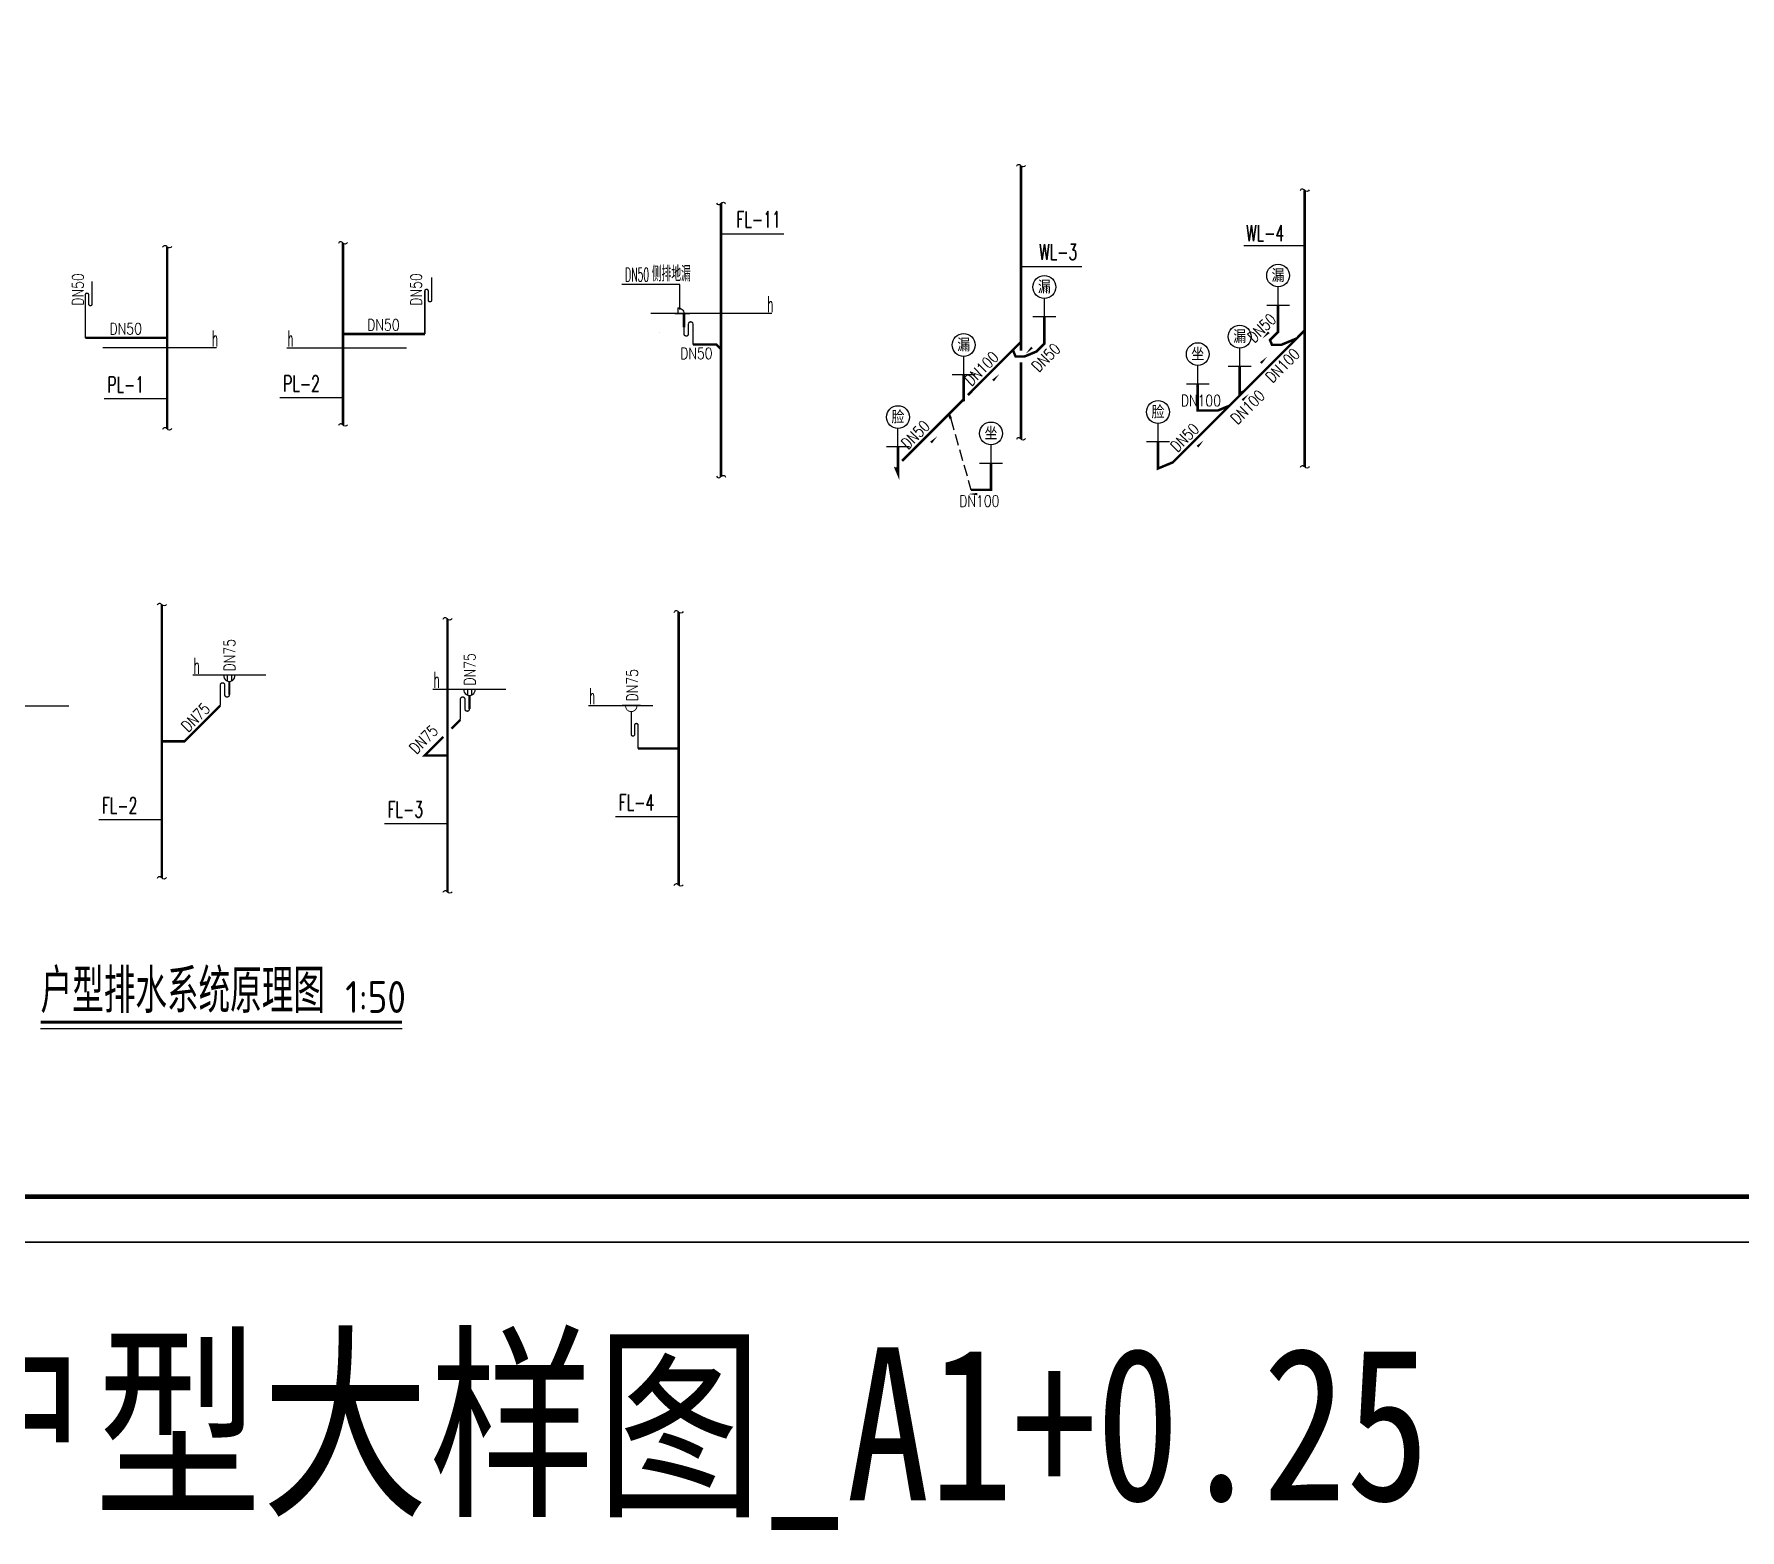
# Model space of a CAD drawing. Extents: x 27938 to 1507990, y 110129 to 923079.
# Drawn here: x 1203793 to 1222537, y 513395 to 529825 of the extents above; entities that cross this region are included whole.
import ezdxf
from ezdxf.enums import TextEntityAlignment as Align

# ---------------------------------------------------------------- set-up
doc = ezdxf.new("R2010")
doc.units = 0
doc.header["$LTSCALE"] = 1000
doc.header["$MEASUREMENT"] = 0
doc.linetypes.add('CONTINOUS', pattern=[0])
doc.linetypes.add('DASH', pattern=[0.35, 0.25, -0.1])
for name, color, linetype in [('----给排水', 4, 'Continuous'), ('DIM_SYMB', 3, 'Continuous'), ('DIM_废水', 31, 'Continuous'), ('DIM_污水', 2, 'Continuous'), ('DIM_阳台', 3, 'Continuous'), ('EQUIP_地漏', 7, 'Continuous'), ('EQUIP_废水', 7, 'Continuous'), ('EQUIP_污水', 7, 'Continuous'), ('EQUIP_餐饮排水', 7, 'Continuous'), ('GSG', 7, 'CONTINOUS'), ('PIPE-废水', 31, 'TG_F'), ('PIPE-污水', 2, 'W'), ('PIPE-餐饮排水', 41, 'P'), ('TEXT_废水', 7, 'Continuous'), ('TEXT_污水', 7, 'Continuous'), ('TEXT_餐饮排水', 7, 'Continuous'), ('TWT_IDEN', 3, 'Continuous'), ('TWT_LEAD', 3, 'Continuous'), ('TWT_TITLE', 7, 'Continuous'), ('图框', 140, 'Continuous'), ('导图字', 7, 'Continuous')]:
    doc.layers.add(name, color=color, linetype=linetype)
doc.styles.add('_TWT_PIPEDN', font='SIMPLEX', dxfattribs={"width": 0.8, "height": 3.5, "bigfont": 'HZTXT'})
doc.styles.add('_TWT_SERIAL', font='SIMPLEX', dxfattribs={"width": 0.8, "height": 3.5, "bigfont": 'HZTXT'})
doc.styles.add('DIM_FONT_T3', font='SIMPLEX', dxfattribs={"width": 0.705882, "bigfont": 'GBCBIG'})
doc.styles.add('HZ', font='txt', dxfattribs={"bigfont": 'hztxt'})
doc.styles.get("Standard").update_dxf_attribs({"font": 'gbenor.shx', "bigfont": 'gbcbig.shx'})
doc.styles.add('TG_LINETYPE', font='SIMPLEX', dxfattribs={"width": 0.8, "height": 3, "bigfont": 'HZTXT'})
doc.styles.add('黑体', font='simhei.ttf')
doc.linetypes.add('P', pattern='A,3,-0.2,["P",Standard,S=0.25,R=0,X=-0.1,Y=-0.115],-0.2', length=3.4)
doc.linetypes.add('TG_F', pattern='A,2,-0.3,["F",TG_LINETYPE,S=0.1,R=0,X=-0.23,Y=-0.15],0', length=2.3)
doc.linetypes.add('W', pattern='A,3,-0.2,["W",Standard,S=0.25,R=0,X=-0.1,Y=-0.115],-0.2', length=3.4)

# ---------------------------------------------------------------- blocks, each defined once
blk = doc.blocks.new('A$C4167170E')
blk.add_line((67, 61), (67, 0))
blk.add_lwpolyline([(67, 62, 0.433509), (0, 0, 0.433509)], format="xyb")
blk.add_lwpolyline([(99, 0), (-66, 0)])
at = {"style": 'HZ', "text_generation_flag": 4, "width": 1, "flags": 1}
for tag in ['UNIT', 'SPEC', 'WHAT']:
    blk.add_attdef(tag, (0, 62), '', height=0.0005, rotation=90, dxfattribs=at)
blk = doc.blocks.new('$TwtSys$00000091')
at = {"const_width": 30}
blk.add_lwpolyline([(0, 0), (0, 944, -1), (75, 944), (75, 744, 1), (150, 744), (150, 1244)], format="xyb", dxfattribs=at)
blk = doc.blocks.new('$TwtSys$00000325')
at = {"layer": 'GSG'}
for p, q in [((-124, 436), (124, 436)), ((-46, 436), (-46, 304)), ((46, 436), (46, 304))]:
    blk.add_line(p, q, dxfattribs=at)
at = {"layer": 'GSG', "const_width": 50}
blk.add_lwpolyline([(0, 295), (0, 0)], dxfattribs=at)
at = {"layer": 'GSG'}
blk.add_arc((0, 420), 125, 172.4512, 7.5488, dxfattribs=at)
blk = doc.blocks.new('$TwtSys$00000132')
at = {"elevation": 0}
blk.add_lwpolyline([(7, -101, -0.575183), (0, 0, 0.604745), (-11, 101, 16.924828)], format="xyb", dxfattribs=at)
blk = doc.blocks.new('$ATTACHMENT$00000056')
at = {"const_width": 30}
blk.add_lwpolyline([(0, 0), (0, 462, -0.75), (100, 462), (100, 227, 0.749772), (200, 225), (200, 531)], format="xyb", dxfattribs=at)
blk = doc.blocks.new('$ATTACHMENT$00000196')
blk.add_line((53, 944), (-347, 944))
for points, const_width in [([(-25, 944, -1.067664), (-275, 944)], 20), ([(0, 0), (0, 512, 1), (-75, 512), (-75, 312, -1), (-150, 312), (-150, 810)], 30)]:
    blk.add_lwpolyline(points, format="xyb", dxfattribs=dict(const_width=const_width))
at = {"style": 'HZ', "flags": 1}
for tag in ['WHAT', 'SPEC', 'UNIT']:
    blk.add_attdef(tag, (-150, 810), '', height=0.001, dxfattribs=at)

msp = doc.modelspace()

# ---------------------------------------------------------------- hatches: boundary and pattern name
at = {"layer": 'PIPE-废水'}
for points in [[(1211290.1, 526414.7), (1211290.1, 526428.4), (1211295.8, 526428.4)], [(1211290.1, 526414.7), (1211299.8, 526424.4), (1211295.8, 526428.4)], [(1205445.7, 522056.5), (1205455.4, 522046.7), (1205451.4, 522042.7)], [(1205445.7, 522056.5), (1205445.7, 522042.7), (1205451.4, 522042.7)], [(1208084.3, 521901), (1208074.6, 521910.7), (1208051.1, 521887.2)], [(1208084.3, 521901), (1208084.3, 521887.2), (1208051.1, 521887.2)]]:
    msp.add_hatch(color=256, dxfattribs=at).paths.add_polyline_path(points)
at = {"layer": 'PIPE-污水'}
for points in [[(1217461.9, 526552.4), (1217471.6, 526542.7), (1217475.7, 526546.7)], [(1217461.9, 526552.4), (1217475.7, 526552.4), (1217475.7, 526546.7)], [(1214805.5, 526337.3), (1214810.7, 526324.6), (1214813.3, 526325.7)], [(1214805.5, 526337.3), (1214815.2, 526327.6), (1214813.3, 526325.7)], [(1214893.9, 526425.7), (1214903.6, 526416), (1214907.6, 526420)], [(1214893.9, 526425.7), (1214907.6, 526425.7), (1214907.6, 526420)], [(1217373.5, 526464), (1217363.8, 526473.7), (1217357.3, 526467.2)], [(1217373.5, 526464), (1217360.8, 526458.7), (1217357.3, 526467.2)], [(1217395.5, 526411), (1217382.8, 526405.7), (1217386.3, 526397.2)], [(1217395.5, 526411), (1217395.5, 526397.2), (1217386.3, 526397.2)], [(1217495.5, 526411), (1217500.7, 526398.3), (1217498.2, 526397.2)], [(1217495.5, 526411), (1217495.5, 526397.2), (1217498.2, 526397.2)], [(1214577.4, 526284.3), (1214564.7, 526279), (1214568.3, 526270.5)], [(1214577.4, 526284.3), (1214577.4, 526270.5), (1214568.3, 526270.5)], [(1214677.4, 526284.3), (1214682.7, 526271.6), (1214680.2, 526270.5)], [(1214677.4, 526284.3), (1214677.4, 526270.5), (1214680.2, 526270.5)], [(1217040.2, 525880.6), (1217045.4, 525867.9), (1217026.4, 525860.1)], [(1217040.2, 525880.6), (1217026.4, 525880.6), (1217026.4, 525860.1)], [(1216579.2, 525689.6), (1216579.2, 525675.9), (1216565.4, 525675.9)], [(1216579.2, 525689.6), (1216565.4, 525689.6), (1216565.4, 525675.9)], [(1216799.1, 525689.6), (1216804.4, 525676.9), (1216801.8, 525675.9)], [(1216799.1, 525689.6), (1216799.1, 525675.9), (1216801.8, 525675.9)], [(1213257.7, 525064.5), (1213248, 525074.3), (1213241.5, 525067.8)], [(1213257.7, 525064.5), (1213245, 525059.3), (1213241.5, 525067.8)], [(1216142.9, 525053.3), (1216148.2, 525040.6), (1216129.2, 525032.7)], [(1216142.9, 525053.3), (1216129.2, 525053.3), (1216129.2, 525032.7)], [(1216305.1, 525120.5), (1216310.4, 525107.8), (1216312.9, 525108.8)], [(1216305.1, 525120.5), (1216314.8, 525110.8), (1216312.9, 525108.8)], [(1213285.5, 524997.4), (1213272.8, 524992.1), (1213299.3, 524928.2)], [(1213285.5, 524997.4), (1213299.3, 524997.4), (1213299.3, 524928.2)], [(1214307.6, 524818.7), (1214307.6, 524805), (1214321.4, 524805)], [(1214307.6, 524818.7), (1214321.4, 524818.7), (1214321.4, 524805)]]:
    msp.add_hatch(color=256, dxfattribs=at).paths.add_polyline_path(points)

# ---------------------------------------------------------------- linework, layer by layer
at = {"layer": '----给排水', "color": 8, "linetype": 'DASH', "ltscale": 0.5}
msp.add_lwpolyline([(1213866.5, 525598.4), (1214087.7, 524818.7)], dxfattribs=at)
at = {"layer": 'DIM_SYMB', "const_width": 35}
msp.add_lwpolyline([(1203863.7, 518971.2), (1207836, 518971.2)], dxfattribs=at)
at = {"layer": 'DIM_SYMB'}
msp.add_lwpolyline([(1203863.7, 518901.2), (1207836, 518901.2)], dxfattribs=at)
at = {"layer": 'DIM_废水'}
for p, q in [((1211340.1, 527631.5), (1212031.8, 527631.5)), ((1205254.9, 525817), (1204563.2, 525817)), ((1207186.2, 525829), (1206494.6, 525829)), ((1205195.6, 521193.6), (1204503.9, 521193.6)), ((1208334.4, 521151), (1207642.8, 521151)), ((1210874.6, 521227.5), (1210182.9, 521227.5))]:
    msp.add_line(p, q, dxfattribs=at)
at = {"layer": 'DIM_污水'}
for p, q in [((1217086.2, 527501.8, -0.2), (1217754.6, 527501.8, -0.2)), ((1214636.5, 527273.9), (1215304.9, 527273.9))]:
    msp.add_line(p, q, dxfattribs=at)
for points in [[(1217466, 526655.2, 0, 0, 0), (1217289.2, 526478.4, 0, 26.7, 0), (1217359.9, 526549.2, 0, 0, 0)], [(1214865.2, 526489.2, 0, 0, 0), (1214688.5, 526312.4, 0, 26.7, 0), (1214759.2, 526383.1, 0, 0, 0)], [(1217166.3, 526105.1, 0, 0, 0), (1217343.1, 526281.9, 0, 26.7, 0), (1217272.4, 526211.1, 0, 0, 0)], [(1214223.4, 525913.7, 0, 0, 0), (1214400.2, 526090.4, 0, 26.7, 0), (1214329.4, 526019.7, 0, 0, 0)], [(1216963.3, 525696.2, 0, 0, 0), (1217140.1, 525872.9, 0, 26.7, 0), (1217069.4, 525802.2, 0, 0, 0)], [(1213541.5, 525231.8, 0, 0, 0), (1213718.3, 525408.6, 0, 26.7, 0), (1213647.6, 525337.8, 0, 0, 0)], [(1216469.9, 525186.9, 0, 0, 0), (1216646.7, 525363.6, 0, 26.7, 0), (1216576, 525292.9, 0, 0, 0)], [(1214307.8, 524772.6, 0, 0, 0), (1214057.8, 524772.6, 0, 26.7, 0), (1214157.8, 524772.6, 0, 0, 0)]]:
    msp.add_lwpolyline(points, format="xyseb", dxfattribs=at)
at = {"layer": 'DIM_阳台', "color": 7}
for p, q in [((1211900.4, 526755.7), (1210569.3, 526755.7)), ((1205797.4, 526378.1), (1204548.1, 526378.1)), ((1206568.3, 526378.1), (1207885.5, 526378.1)), ((1205537.2, 522785.2), (1206339.1, 522785.2)), ((1208175.9, 522629.8, 0), (1208977.7, 522629.8, 0)), ((1203180.6, 522447.4), (1204175.1, 522447.4)), ((1209883.6, 522451.3), (1210592.3, 522451.3))]:
    msp.add_line(p, q, dxfattribs=at)
at = {"layer": 'PIPE-废水', "ltscale": 0.25, "const_width": 27.5}
for points in [[(1211340.1, 526364.7), (1211340.1, 527964.5)], [(1210933.2, 526604.8), (1210933.2, 526755.7)], [(1211290.1, 526414.7), (1211033.2, 526414.6)], [(1211290.1, 526414.7), (1211340.1, 526364.7)], [(1211340.1, 524964.5), (1211340.1, 526364.7)], [(1205195.6, 522056.5), (1205195.6, 523556.5)], [(1208334.4, 521901), (1208334.4, 523401)], [(1210874.6, 521977.5), (1210874.6, 523477.5)], [(1205445.7, 522056.5), (1205838.1, 522448.9)], [(1208379.5, 522196.2), (1208476.8, 522293.4)], [(1205195.6, 522056.5), (1205445.7, 522056.5)], [(1205195.6, 520556.5), (1205195.6, 522056.5)], [(1208084.3, 521901), (1208289.4, 522106)], [(1208334.4, 521901), (1208084.3, 521901)], [(1208334.4, 520401), (1208334.4, 521901)], [(1210874.6, 520477.5), (1210874.6, 521977.5)]]:
    msp.add_lwpolyline(points, dxfattribs=at)
at = {"layer": 'PIPE-废水', "ltscale": 0.5, "const_width": 27.5}
msp.add_lwpolyline([(1210874.6, 521977.5), (1210429.6, 521977.5)], dxfattribs=at)
at = {"layer": 'PIPE-污水', "ltscale": 0.25, "const_width": 27.5}
for points in [[(1214636.5, 526443.4), (1214636.5, 528378.1)], [(1217754.6, 526570.1), (1217754.6, 528109.7)], [(1214893.9, 526425.7), (1214893.9, 526721.7)], [(1217461.9, 526552.4), (1217461.9, 526848.3)], [(1217373.5, 526464), (1217461.9, 526552.4)], [(1217666.2, 526481.7), (1217754.6, 526570.1)], [(1217754.6, 525070.1), (1217754.6, 526570.1)], [(1214052.5, 525859.4), (1214548.1, 526355)], [(1214548.1, 526355), (1214636.5, 526443.4)], [(1214577.4, 526284.3), (1214548.1, 526355)], [(1214805.5, 526337.3), (1214677.4, 526284.3)], [(1214805.5, 526337.3), (1214893.9, 526425.7)], [(1217082.8, 525898.3), (1217666.2, 526481.7)], [(1217373.5, 526464), (1217395.5, 526411)], [(1217495.5, 526411), (1217395.5, 526411)], [(1217495.5, 526411), (1217666.2, 526481.7)], [(1214577.4, 526284.3), (1214677.4, 526284.3)], [(1217040.2, 525880.6), (1217040.2, 526176.6)], [(1214007.5, 525789.3), (1214007.5, 526085.3)], [(1216579.2, 525689.6), (1216579.2, 525985.5)], [(1213844.6, 525651.4), (1214000.1, 525807)], [(1214000.1, 525807), (1214007.5, 525789.3)], [(1216305.1, 525120.5), (1217082.8, 525898.3)], [(1217082.8, 525898.3), (1217040.2, 525880.6)], [(1213330.6, 525137.4), (1213844.6, 525651.4)], [(1213866.5, 525598.4), (1213844.6, 525651.4)], [(1216799.1, 525689.6), (1216579.2, 525689.6)], [(1216799.1, 525689.6), (1216927.1, 525742.6)], [(1213285.5, 524997.4), (1213285.5, 525293.3)], [(1216142.9, 525053.3), (1216142.9, 525349.3)], [(1213257.7, 525064.5), (1213285.5, 524997.4)], [(1214307.6, 524818.7), (1214307.6, 525114.7)], [(1216305.1, 525120.5), (1216142.9, 525053.3)], [(1214087.7, 524818.7), (1214307.6, 524818.7)]]:
    msp.add_lwpolyline(points, dxfattribs=at)
at = {"layer": 'PIPE-污水', "ltscale": 0.5, "const_width": 27.5}
for points in [[(1214636.5, 526348), (1214636.5, 526443.4)], [(1214636.5, 525378.1), (1214636.5, 526220.5)]]:
    msp.add_lwpolyline(points, dxfattribs=at)
at = {"layer": 'PIPE-餐饮排水', "ltscale": 0.25, "const_width": 27.5}
for points in [[(1205254.9, 526488.4), (1205254.9, 527488.4)], [(1207186.2, 526531.1), (1207186.2, 527531.1)], [(1208086.2, 526531.1), (1207186.2, 526531.1)], [(1207186.2, 525531.1), (1207186.2, 526531.1)], [(1204354.9, 526488.4), (1205254.9, 526488.4)], [(1205254.9, 525488.4), (1205254.9, 526488.4)]]:
    msp.add_lwpolyline(points, dxfattribs=at)
at = {"layer": 'TWT_IDEN'}
for p, q in [((1214893.9, 526721.7, 0.2), (1214893.9, 526921.7, 0.2)), ((1217461.9, 526848.3), (1217461.9, 527048.3)), ((1214768.9, 526721.7, 0.2), (1215018.9, 526721.7, 0.2)), ((1217336.9, 526848.3), (1217586.9, 526848.3)), ((1217040.2, 526176.6), (1217040.2, 526376.6)), ((1214007.5, 526085.3, 0.2), (1214007.5, 526285.3, 0.2)), ((1216579.2, 525984.5), (1216579.2, 526184.5)), ((1216915.2, 526176.6), (1217165.2, 526176.6)), ((1213882.5, 526085.3, 0.2), (1214132.5, 526085.3, 0.2)), ((1216454.2, 525984.5), (1216704.2, 525984.5)), ((1213285.5, 525293.3, 0.2), (1213285.5, 525493.3, 0.2)), ((1216142.9, 525349.3), (1216142.9, 525549.3)), ((1213160.5, 525293.3, 0.2), (1213410.5, 525293.3, 0.2)), ((1214307.6, 525113.6, 0.2), (1214307.6, 525313.6, 0.2)), ((1216017.9, 525349.3), (1216267.9, 525349.3)), ((1214182.6, 525113.6, 0.2), (1214432.6, 525113.6, 0.2))]:
    msp.add_line(p, q, dxfattribs=at)
for centre in [(1217461.9, 527173.3, -0.2), (1214893.9, 527046.7), (1214007.5, 526410.3), (1217040.2, 526501.6, -0.2), (1216579.2, 526309.5, -0.2), (1216142.9, 525674.3, -0.2), (1213285.5, 525618.3), (1214307.6, 525438.6)]:
    msp.add_circle(centre, 125, dxfattribs=at)
at = {"layer": 'TWT_LEAD'}
for p, q in [((1210887.5, 527073.3), (1210252, 527073.3)), ((1210887.5, 526801.4), (1210887.5, 527073.3))]:
    msp.add_line(p, q, dxfattribs=at)
at = {"layer": 'TWT_TITLE'}
msp.add_lwpolyline([(1189384.5, 516554.9), (1242250.5, 516554.9), (1242250.5, 546254.9), (1189384.5, 546254.9)], close=True, dxfattribs=at)
at = {"layer": 'TWT_TITLE', "const_width": 50}
msp.add_lwpolyline([(1190634.5, 517054.9), (1241750.5, 517054.9), (1241750.5, 545754.9), (1190634.5, 545754.9)], close=True, dxfattribs=at)
at = {"layer": '图框'}
msp.add_lwpolyline([(1189384.5, 546254.9), (1242250.5, 546254.9), (1242250.5, 516554.9), (1189384.5, 516554.9)], close=True, dxfattribs=at)
msp.add_lwpolyline([(1189384.5, 546254.9), (1242250.5, 546254.9), (1242250.5, 516554.9), (1189384.5, 516554.9)], close=True, dxfattribs=at)
at = {"layer": '图框', "const_width": 50}
msp.add_lwpolyline([(1241750.5, 517054.9), (1241750.5, 545754.9), (1190634.5, 545754.9), (1190634.5, 517054.9)], close=True, dxfattribs=at)

# ---------------------------------------------------------------- block references
at = {"layer": '----给排水', "ltscale": 0.5, "xscale": -1}
msp.add_blockref('A$C4167170E', (1210933.2, 526755.7), dxfattribs=at)
at = {"layer": 'EQUIP_地漏', "xscale": 0.5, "yscale": 0.5, "zscale": 0.5}
for p in [(1205938.1, 522567.2), (1208576.8, 522411.8)]:
    msp.add_blockref('$TwtSys$00000325', p, dxfattribs=at)
at = {"layer": 'EQUIP_废水', "xscale": 0.5, "zscale": 0.5, "rotation": 90}
for p, yscale in [((1211340.1, 527964.5), -0.5), ((1211340.1, 524964.5), -0.5), ((1205195.6, 523556.5), 0.5), ((1208334.4, 523401), 0.5), ((1210874.6, 523477.5), 0.5), ((1205195.6, 520556.5), 0.5), ((1208334.4, 520401), 0.5), ((1210874.6, 520477.5), 0.5)]:
    msp.add_blockref('$TwtSys$00000132', p, dxfattribs=dict(at, yscale=yscale))
at = {"layer": 'EQUIP_污水', "xscale": 0.5, "zscale": 0.5}
for name, p, yscale, rotation in [('$TwtSys$00000132', (1214636.5, 528378.1), 0.5, 90), ('$TwtSys$00000132', (1217754.6, 528109.7), 0.5, 90), ('$ATTACHMENT$00000056', (1211033.2, 526414.6), -0.5, 180), ('$TwtSys$00000132', (1214636.5, 525378.1), 0.5, 90), ('$TwtSys$00000132', (1217754.6, 525070.1), 0.5, 90)]:
    msp.add_blockref(name, p, dxfattribs=dict(at, yscale=yscale, rotation=rotation))
at = {"layer": 'EQUIP_污水', "xscale": 0.5, "yscale": 0.5, "zscale": 0.5}
for name, p in [('$TwtSys$00000091', (1204354.9, 526488.4)), ('$TwtSys$00000091', (1208086.2, 526531.1)), ('$ATTACHMENT$00000056', (1205838.1, 522448.9)), ('$ATTACHMENT$00000056', (1208476.8, 522293.4)), ('$ATTACHMENT$00000196', (1210429.6, 521977.5))]:
    msp.add_blockref(name, p, dxfattribs=at)
at = {"layer": 'EQUIP_餐饮排水', "xscale": 0.5, "yscale": 0.5, "zscale": 0.5, "rotation": 89.99999960244831}
for p in [(1205254.9, 527488.4), (1207186.2, 527531.1), (1205254.9, 525488.4), (1207186.2, 525531.1)]:
    msp.add_blockref('$TwtSys$00000132', p, dxfattribs=at)

# ---------------------------------------------------------------- texts
at = {"style": 'HZ', "text_generation_flag": 4, "width": 1, "flags": 1}
for tag, s in [('WHAT', '雨水斗'), ('SPEC', 'DN100'), ('UNIT', '套')]:
    msp.add_attdef(tag, (1210666.5, 526548.1), s, height=0.0005, rotation=90, dxfattribs=at)
at = {"layer": 'DIM_SYMB', "color": 7}
for s, height, p in [('户型排水系统原理图', 482.27, (1203863.7, 519073.1)), ('1:50', 350, (1207211.6, 519073.1))]:
    msp.add_text(s, height=height, dxfattribs=at).set_placement(p)
at = {"layer": 'DIM_废水', "color": 7, "style": '_TWT_SERIAL', "width": 0.64}
for s, p in [('FL-11', (1211511.4, 527701.5)), ('PL-1', (1204598.2, 525887)), ('PL-2', (1206529.6, 525899)), ('FL-4', (1210217.9, 521297.5)), ('FL-2', (1204538.9, 521263.6)), ('FL-3', (1207677.8, 521221))]:
    msp.add_text(s, height=175, dxfattribs=at).set_placement(p)
at = {"layer": 'DIM_污水', "color": 7, "style": '_TWT_SERIAL', "width": 0.64}
for s, p in [('WL-4', (1217111.6, 527551.2, -0.2)), ('WL-3', (1214837.9, 527343.9))]:
    msp.add_text(s, height=175, dxfattribs=at).set_placement(p)
at = {"layer": 'DIM_阳台', "color": 7, "style": '_TWT_SERIAL', "width": 0.48}
for p in [(1211849.1, 526770), (1205746, 526392.4), (1206575.7, 526392.4), (1205544.5, 522799.5), (1208183.2, 522644, 0), (1209891, 522465.6)]:
    msp.add_text('h', height=175, dxfattribs=at).set_placement(p)
at = {"layer": 'TEXT_废水', "style": '_TWT_PIPEDN', "width": 0.8}
for rotation, p in [(90, (1206002.9, 522823.8)), (90, (1208641.6, 522668.3, 0)), (90, (1210428, 522494)), (45, (1205485.8, 522149.6)), (45, (1207991.8, 521907.1))]:
    msp.add_text('DN75', height=125, rotation=rotation, dxfattribs=at).set_placement(p)
at = {"layer": 'TEXT_污水', "style": '_TWT_PIPEDN', "width": 0.8}
for s, rotation, p in [('DN50', 45.00318, (1217202, 526426.9, -0.2)), ('DN50', 359.99682, (1210891.6, 526255.2)), ('DN50', 45, (1214830.6, 526102.3)), ('DN100', 45, (1217400.3, 525984.9)), ('DN100', 45, (1214091.1, 525950.9)), ('DN100', 45, (1217016.8, 525528.1, -0.2)), ('DN50', 45, (1213395, 525254.9)), ('DN50', 45.00318, (1216354.5, 525222.9))]:
    msp.add_text(s, height=125, rotation=rotation, dxfattribs=at).set_placement(p)
for p in [(1216393.2, 525737.1, -0.2), (1213958.6, 524632.8)]:
    msp.add_text('DN100', height=125, dxfattribs=at).set_placement(p)
at = {"layer": 'TEXT_餐饮排水', "style": '_TWT_PIPEDN', "width": 0.8}
for p in [(1204336.6, 526841.3), (1208053.3, 526841.3)]:
    msp.add_text('DN50', height=125, rotation=90, dxfattribs=at).set_placement(p)
for p in [(1204621.6, 526525.9), (1207452.9, 526568.6)]:
    msp.add_text('DN50', height=125, dxfattribs=at).set_placement(p)
at = {"layer": 'TWT_IDEN', "color": 7, "style": '_TWT_SERIAL'}
for s, width, p, p2 in [('漏', 1.114035, (1214823.2, 526975.9), (1214964.6, 526975.9)), ('漏', 1.114035, (1217391.2, 527102.6, -0.2), (1217532.6, 527102.6, -0.2)), ('漏', 1.114035, (1216969.4, 526430.9, -0.2), (1217110.9, 526430.9, -0.2)), ('漏', 1.114035, (1213936.8, 526339.6), (1214078.2, 526339.6)), ('坐', 1.154545, (1216508.5, 526238.8, -0.2), (1216649.9, 526238.8, -0.2)), ('脸', 1.040984, (1213214.8, 525547.6), (1213356.2, 525547.6)), ('脸', 1.040984, (1216072.2, 525603.5, -0.2), (1216213.6, 525603.5, -0.2)), ('坐', 1.154545, (1214236.9, 525367.9), (1214378.3, 525367.9))]:
    msp.add_text(s, height=141.4, dxfattribs=dict(at, width=width)).set_placement(p, p2, align=Align.FIT)
at = {"layer": 'TWT_LEAD', "color": 7, "style": 'DIM_FONT_T3'}
for s, height, width, p in [('侧排地漏', 168.79, 0.705882, (1210580, 527108.3)), ('DN50', 148.75, 0.49827, (1210287, 527108.3))]:
    msp.add_text(s, height=height, dxfattribs=dict(at, width=width)).set_placement(p)
at = {"layer": '导图字', "color": 1, "style": '黑体', "width": 0.8}
msp.add_text('水施_15_标准层户型大样图_A1+0.25', height=1682.363, dxfattribs=at).set_placement((1189780.6, 513717.2))

doc.saveas('drawing.dxf')
